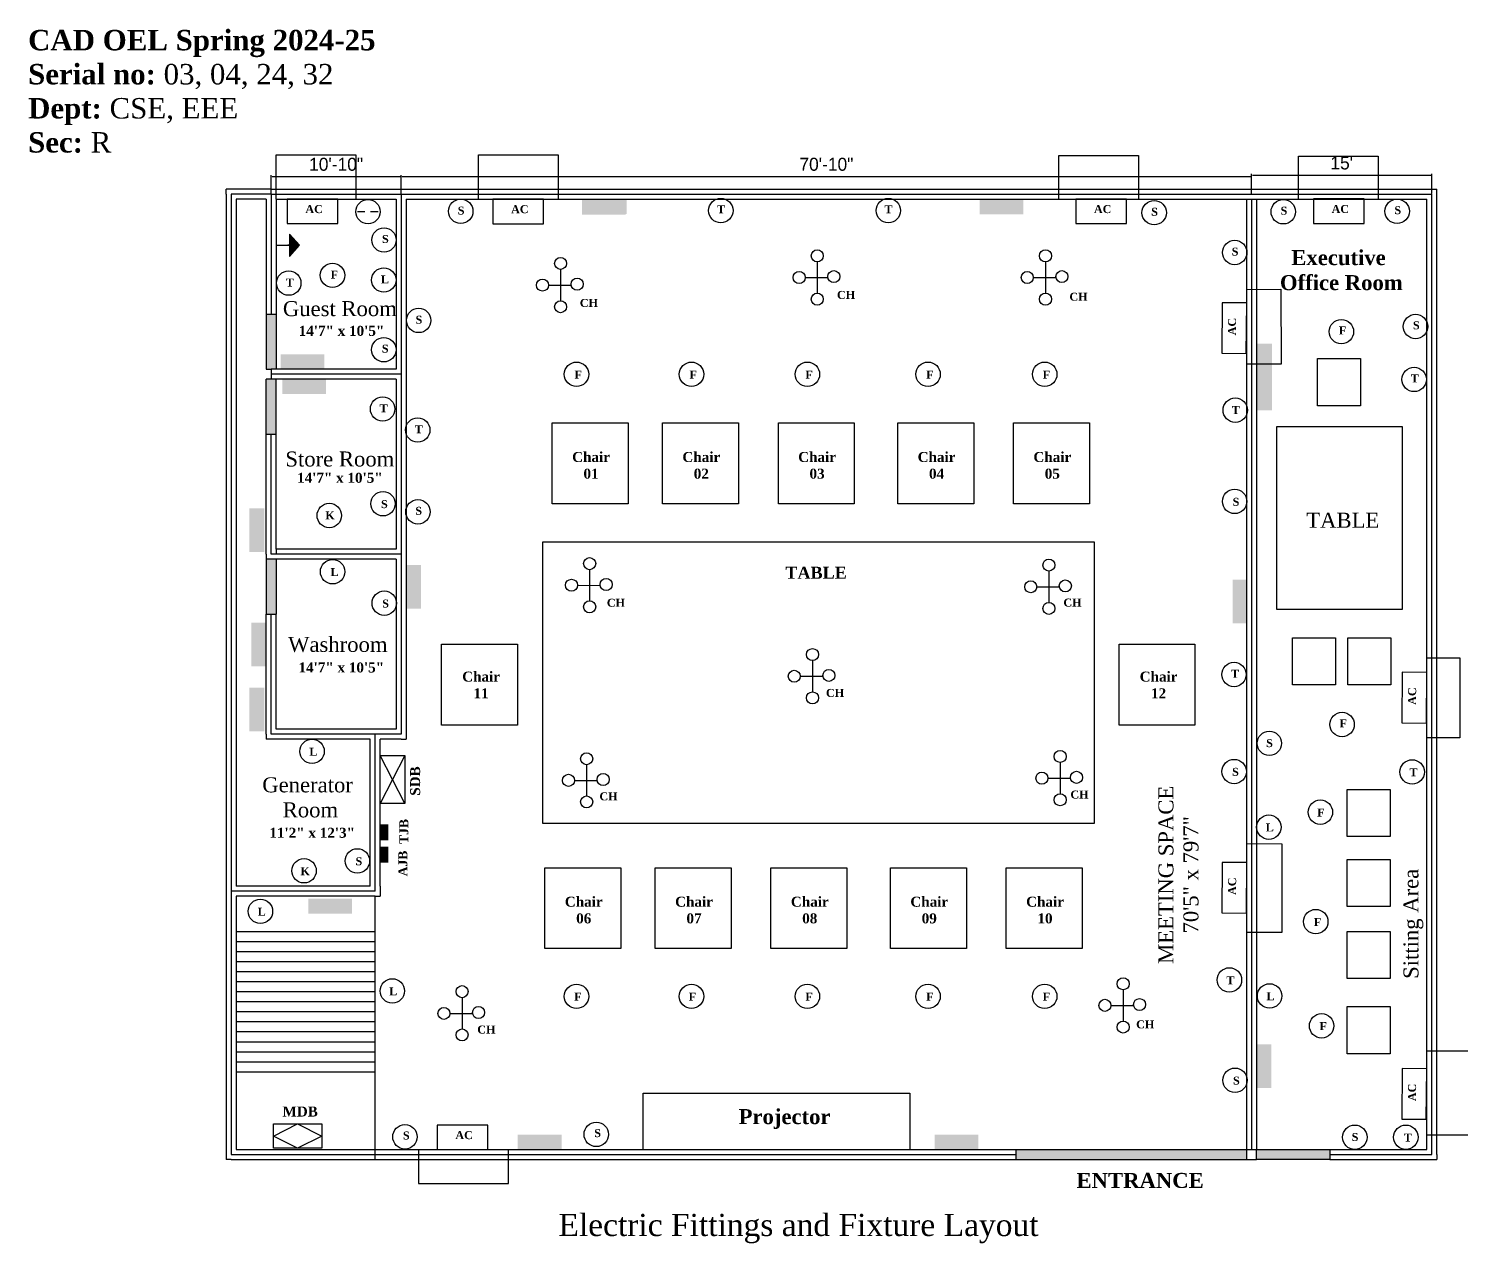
# Model space of a CAD drawing. Header units: inches. Extents: x 1841 to 3990, y 1400 to 2614.
# Drawn here: x 1841 to 3272, y 1400 to 2614 of the extents above; entities that cross this region are included whole.
import ezdxf

# ---------------------------------------------------------------- set-up
doc = ezdxf.new("R2010")
doc.units = ezdxf.units.IN
doc.dimstyles.new('ISO-25', dxfattribs={"dimtxt": 13, "dimasz": 1, "dimexe": 1.25, "dimexo": 0.625, "dimgap": 5.5, "dimtad": 1, "dimdec": 0, "dimzin": 2, "dimlunit": 4, "dimtxsty": 'Standard', "dimcen": 5.5, "dimadec": 0, "dimazin": 0, "dimtfac": 1, "dimtdec": 0, "dimtmove": 0, "dimatfit": 3, "dimfxl": 1, "dimarcsym": 0})

# ---------------------------------------------------------------- blocks, each defined once
blk = doc.blocks.new('*D1')
at = {"color": 0, "lineweight": -2, "transparency": 16777216}
for p, q in [((2082.8, 2449.7), (2082.8, 2468)), ((2083.8, 2466.8), (2211.8, 2466.8)), ((2212.8, 2449.7), (2212.8, 2468))]:
    blk.add_line(p, q, dxfattribs=at)
at = {"color": 0, "transparency": 16777216}
for points in [[(2083.8, 2467), (2083.8, 2466.6), (2082.8, 2466.8)], [(2211.8, 2467), (2211.8, 2466.6), (2212.8, 2466.8)]]:
    blk.add_solid(points, dxfattribs=at)
at = {"layer": 'Defpoints', "color": 0, "transparency": 16777216}
for p in [(2212.8, 2466.8), (2082.8, 2449.1), (2212.8, 2449.1)]:
    blk.add_point(p, dxfattribs=at)
at = {"color": 0, "transparency": 16777216, "insert": (2147.8, 2478.8), "char_height": 13, "attachment_point": 5}
blk.add_mtext('10\'-10"', dxfattribs=at)
blk = doc.blocks.new('*D2')
at = {"color": 0, "lineweight": -2, "transparency": 16777216}
for p, q in [((2212.8, 2449.7), (2212.8, 2468)), ((2213.8, 2466.8), (3061.8, 2466.8)), ((3062.8, 2449.7), (3062.8, 2468))]:
    blk.add_line(p, q, dxfattribs=at)
at = {"color": 0, "transparency": 16777216}
for points in [[(2213.8, 2467), (2213.8, 2466.6), (2212.8, 2466.8)], [(3061.8, 2467), (3061.8, 2466.6), (3062.8, 2466.8)]]:
    blk.add_solid(points, dxfattribs=at)
at = {"layer": 'Defpoints', "color": 0, "transparency": 16777216}
for p in [(3062.8, 2466.8), (2212.8, 2449.1), (3062.8, 2449.1)]:
    blk.add_point(p, dxfattribs=at)
at = {"color": 0, "transparency": 16777216, "insert": (2637.8, 2478.8), "char_height": 13, "attachment_point": 5}
blk.add_mtext('70\'-10"', dxfattribs=at)
blk = doc.blocks.new('*D4')
at = {"color": 0, "lineweight": -2, "transparency": 16777216}
for p, q in [((3062.8, 2449.7), (3062.8, 2469.4)), ((3063.8, 2468.1), (3241.8, 2468.1)), ((3242.8, 2449.7), (3242.8, 2469.4))]:
    blk.add_line(p, q, dxfattribs=at)
at = {"color": 0, "transparency": 16777216}
for points in [[(3063.8, 2468.3), (3063.8, 2468), (3062.8, 2468.1)], [(3241.8, 2468.3), (3241.8, 2468), (3242.8, 2468.1)]]:
    blk.add_solid(points, dxfattribs=at)
at = {"layer": 'Defpoints', "color": 0, "transparency": 16777216}
for p in [(3242.8, 2468.1), (3062.8, 2449.1), (3242.8, 2449.1)]:
    blk.add_point(p, dxfattribs=at)
at = {"color": 0, "transparency": 16777216, "insert": (3152.8, 2480.1), "char_height": 13, "attachment_point": 5}
blk.add_mtext("15'", dxfattribs=at)

msp = doc.modelspace()

# ---------------------------------------------------------------- hatches: boundary and pattern name
h = msp.add_hatch(color=256)
h.set_gradient(color1=(255, 255, 255), one_color=1, tint=1)
h.paths.add_polyline_path([(2393.5, 2428.5), (2437.2, 2428.5), (2437.2, 2443.5), (2393.5, 2443.5)])
h = msp.add_hatch(color=256)
h.dxf.hatch_style = 1
h.set_gradient(color1=(132, 132, 132), color2=(132, 132, 132), tint=1)
h.paths.add_polyline_path([(2394.6, 2444.3), (2438.2, 2444.3), (2438.2, 2429.3), (2394.6, 2429.3)])
h = msp.add_hatch(color=256)
h.dxf.hatch_style = 1
h.set_gradient(color1=(132, 132, 132), color2=(132, 132, 132), tint=1)
h.paths.add_polyline_path([(2790.9, 2443.8), (2834.6, 2443.8), (2834.6, 2428.9), (2790.9, 2428.9)])
h = msp.add_hatch(color=256)
h.set_gradient(color1=(51, 51, 51), color2=(133, 133, 133), one_color=1, tint=0.52)
h.paths.add_polyline_path([(2101.3, 2398.1), (2111.3, 2398.1), (2101.3, 2409.1)])
h = msp.add_hatch(color=256)
h.set_gradient(color1=(51, 51, 51), color2=(133, 133, 133), one_color=1, tint=0.52)
h.paths.add_polyline_path([(2111.3, 2398.1), (2101.3, 2398.1), (2101.3, 2386.6)])
h = msp.add_hatch(color=256)
h.set_gradient(color1=(208, 47, 11), one_color=1, tint=1)
h.paths.add_polyline_path([(2087.8, 2329.1), (2077.8, 2329.1), (2077.8, 2274.1), (2082.8, 2274.1), (2087.8, 2274.1)])
h = msp.add_hatch(color=256)
h.set_gradient(color1=(38, 217, 217), one_color=1, tint=1)
h.paths.add_polyline_path([(2077.8, 2274.1), (2082.8, 2274.1), (2087.8, 2274.1), (2087.8, 2329.1), (2077.8, 2329.1)])
h = msp.add_hatch(color=256)
h.set_gradient(color1=(255, 255, 255), one_color=1, tint=1)
h.paths.add_polyline_path([(3068.2, 2299.7), (3068.2, 2256), (3083.1, 2256), (3083.1, 2299.7)])
h = msp.add_hatch(color=256)
h.dxf.hatch_style = 1
h.set_gradient(color1=(132, 132, 132), color2=(132, 132, 132), tint=1)
h.paths.add_polyline_path([(2092.3, 2288.8), (2136, 2288.8), (2136, 2273.9), (2092.3, 2273.9)])
h = msp.add_hatch(color=256)
h.set_gradient(color1=(208, 47, 11), one_color=1, tint=1)
h.paths.add_polyline_path([(2087.8, 2264.1), (2077.8, 2264.1), (2077.8, 2209.1), (2087.8, 2209.1)])
h = msp.add_hatch(color=256)
h.set_gradient(color1=(38, 217, 217), one_color=1, tint=1)
h.paths.add_polyline_path([(2087.8, 2264.1), (2077.8, 2264.1), (2077.8, 2209.1), (2087.8, 2209.1)])
h = msp.add_hatch(color=256)
h.dxf.hatch_style = 1
h.set_gradient(color1=(132, 132, 132), color2=(132, 132, 132), tint=1)
h.paths.add_polyline_path([(2094, 2264.3), (2137.7, 2264.3), (2137.7, 2249.4), (2094, 2249.4)])
h = msp.add_hatch(color=256)
h.dxf.hatch_style = 1
h.set_gradient(color1=(132, 132, 132), color2=(132, 132, 132), tint=1)
h.paths.add_polyline_path([(3083.1, 2276.5), (3083.1, 2232.8), (3068.2, 2232.8), (3068.2, 2276.5)])
h = msp.add_hatch(color=256)
h.set_gradient(color1=(255, 255, 255), one_color=1, tint=1)
h.paths.add_polyline_path([(2061.2, 2135), (2061.2, 2091.3), (2076.1, 2091.3), (2076.1, 2135)])
h = msp.add_hatch(color=256)
h.set_gradient(color1=(208, 47, 11), one_color=1, tint=1)
h.paths.add_polyline_path([(2087.8, 2084.1), (2082.8, 2084.1), (2077.8, 2084.1), (2077.8, 2029.1), (2087.8, 2029.1)])
h = msp.add_hatch(color=256)
h.set_gradient(color1=(38, 217, 217), one_color=1, tint=1)
h.paths.add_polyline_path([(2077.8, 2029.1), (2087.8, 2029.1), (2087.8, 2084.1), (2082.8, 2084.1), (2077.8, 2084.1)])
h = msp.add_hatch(color=256)
h.dxf.hatch_style = 1
h.set_gradient(color1=(132, 132, 132), color2=(132, 132, 132), tint=1)
h.paths.add_polyline_path([(2232.8, 2078.5), (2232.8, 2034.8), (2217.8, 2034.8), (2217.8, 2078.5)])
h = msp.add_hatch(color=256)
h.dxf.hatch_style = 1
h.set_gradient(color1=(132, 132, 132), color2=(132, 132, 132), tint=1)
h.paths.add_polyline_path([(3058.6, 2063.8), (3058.6, 2020.1), (3043.7, 2020.1), (3043.7, 2063.8)])
h = msp.add_hatch(color=256)
h.dxf.hatch_style = 1
h.set_gradient(color1=(132, 132, 132), color2=(132, 132, 132), tint=1)
h.paths.add_polyline_path([(2077.9, 2020.6), (2077.9, 1976.9), (2063, 1976.9), (2063, 2020.6)])
h = msp.add_hatch(color=256)
h.set_gradient(color1=(255, 255, 255), one_color=1, tint=1)
h.paths.add_polyline_path([(2061.2, 1955.7), (2061.2, 1912), (2076.1, 1912), (2076.1, 1955.7)])
h = msp.add_hatch(color=256)
h.dxf.hatch_style = 1
h.set_gradient(color1=(255, 255, 0), color2=(253, 220, 128), tint=1)
h.paths.add_polyline_path([(2192, 1819.2), (2200, 1819.2), (2200, 1803.1), (2192, 1803.1)])
h = msp.add_hatch(color=256)
h.dxf.hatch_style = 1
h.set_gradient(color1=(0, 255, 255), color2=(0, 255, 255), tint=1)
h.paths.add_polyline_path([(2191.9, 1796.8), (2199.9, 1796.8), (2199.9, 1780.7), (2191.9, 1780.7)])
h = msp.add_hatch(color=256)
h.dxf.hatch_style = 1
h.set_gradient(color1=(132, 132, 132), color2=(132, 132, 132), tint=1)
h.paths.add_polyline_path([(2120, 1744.9), (2163.7, 1744.9), (2163.7, 1730), (2120, 1730)])
h = msp.add_hatch(color=256)
h.dxf.hatch_style = 1
h.set_gradient(color1=(132, 132, 132), color2=(132, 132, 132), tint=1)
h.paths.add_polyline_path([(3082.6, 1599.3), (3082.6, 1555.6), (3067.6, 1555.6), (3067.6, 1599.3)])
h = msp.add_hatch(color=256)
h.dxf.hatch_style = 1
h.set_gradient(color1=(132, 132, 132), color2=(132, 132, 132), tint=1)
h.paths.add_polyline_path([(2329.4, 1508.9), (2373.1, 1508.9), (2373.1, 1494), (2329.4, 1494)])
h = msp.add_hatch(color=256)
h.dxf.hatch_style = 1
h.set_gradient(color1=(132, 132, 132), color2=(132, 132, 132), tint=1)
h.paths.add_polyline_path([(2746, 1509), (2789.7, 1509), (2789.7, 1494.1), (2746, 1494.1)])
h = msp.add_hatch(color=256)
h.set_gradient(color1=(208, 47, 11), one_color=1, tint=1)
h.paths.add_polyline_path([(2827.2, 1494.1), (2827.2, 1484.1), (3057.8, 1484.1), (3057.8, 1494.1)])
h = msp.add_hatch(color=256)
h.set_gradient(color1=(38, 217, 217), one_color=1, tint=1)
h.paths.add_polyline_path([(2827.2, 1494.1), (2827.2, 1484.1), (3057.8, 1484.1), (3057.8, 1494.1)])
h = msp.add_hatch(color=256)
h.set_gradient(color1=(208, 47, 11), one_color=1, tint=1)
h.paths.add_polyline_path([(3140.9, 1484.1), (3140.9, 1494.1), (3067.8, 1494.1), (3067.8, 1484.1)])
h = msp.add_hatch(color=256)
h.set_gradient(color1=(38, 217, 217), one_color=1, tint=1)
h.paths.add_polyline_path([(3140.9, 1484.1), (3140.9, 1494.1), (3067.8, 1494.1), (3067.8, 1484.1)])

# ---------------------------------------------------------------- linework, layer by layer
for p, q in [((2087.8, 2444.1), (2087.8, 2488.3)), ((2087.8, 2488.3), (2167.5, 2488.3)), ((2167.5, 2488.3), (2167.5, 2444.4)), ((2290.2, 2444), (2290.2, 2488.2)), ((2290.2, 2488.2), (2369.8, 2488.2)), ((2369.8, 2488.2), (2369.8, 2444.3)), ((2870, 2443.5), (2870, 2487.7)), ((2870, 2487.7), (2949.6, 2487.7)), ((2949.6, 2487.7), (2949.6, 2443.8)), ((3109.6, 2444.1), (3109.6, 2487)), ((3109.6, 2487), (3189.3, 2487)), ((3189.3, 2487), (3189.3, 2444.1)), ((2037.8, 2449.1), (2037.8, 2454.1)), ((2042.8, 2454.1), (2037.8, 2454.1)), ((2037.8, 2449.1), (2037.8, 2269.1)), ((2082.8, 2454.1), (2042.8, 2454.1)), ((2082.8, 2454.1), (2212.8, 2454.1)), ((2212.8, 2454.1), (3062.8, 2454.1)), ((3062.8, 2454.1), (3242.8, 2454.1)), ((3242.8, 2454.1), (3247.8, 2454.1)), ((3247.8, 2449.1), (3247.8, 2454.1)), ((3247.8, 1489.1), (3247.8, 2449.1)), ((2077.8, 2444.1), (2047.8, 2444.1)), ((2047.8, 2444.1), (2047.8, 2269.1)), ((2077.8, 2444.1), (2077.8, 2329.1)), ((2087.8, 2444.1), (2207.8, 2444.1)), ((2087.8, 2444.1), (2087.8, 2329.1)), ((2207.8, 2444.1), (2207.8, 2274.1)), ((2217.8, 2444.1), (3062.8, 2444.1)), ((2217.8, 2444.1), (2217.8, 2269.1)), ((3057.8, 2444.1), (3057.8, 1494.1)), ((3062.8, 2444.1), (3237.8, 2444.1)), ((3067.8, 2444.1), (3067.8, 1494.1)), ((3237.8, 1494.1), (3237.8, 2444.1)), ((2176.4, 2431.5), (2169.3, 2431.5)), ((2182.1, 2431.6), (2189.8, 2431.6)), ((2111.3, 2398.1), (2101.3, 2409.1)), ((2101.3, 2409.1), (2101.3, 2386.6)), ((2087.8, 2398.1), (2111.3, 2398.1)), ((2111.3, 2398.1), (2099.6, 2398.1)), ((2111.3, 2398.1), (2101.3, 2386.6)), ((2628.7, 2381.4), (2628.7, 2350.1)), ((2856.8, 2381.4), (2856.8, 2350.1)), ((2372.2, 2373.8), (2372.2, 2342.5)), ((2616.6, 2365.7), (2639.2, 2365.7)), ((2844.6, 2365.7), (2867.3, 2365.7)), ((2360.1, 2358.1), (2382.7, 2358.1)), ((3057.8, 2353.7), (3092.1, 2353.9)), ((3092.1, 2353.9), (3092.4, 2279)), ((2077.8, 2329.1), (2087.8, 2329.1)), ((2077.8, 2329.1), (2077.8, 2274.1)), ((2087.8, 2329.1), (2087.8, 2274.1)), ((3092.4, 2279), (3057.8, 2279)), ((2037.8, 2269.1), (2037.8, 2089.1)), ((2047.8, 2269.1), (2047.8, 2089.1)), ((2077.8, 2274.1), (2082.8, 2274.1)), ((2077.8, 2209.1), (2077.8, 2264.1)), ((2087.8, 2264.1), (2077.8, 2264.1)), ((2207.8, 2274.1), (2082.8, 2274.1)), ((2082.8, 2274.1), (2082.8, 2264.1)), ((2207.8, 2264.1), (2082.8, 2264.1)), ((2087.8, 2209.1), (2087.8, 2264.1)), ((2207.8, 2264.1), (2207.8, 2094.1)), ((2217.8, 2269.1), (2217.8, 2089.1)), ((2077.8, 2089.1), (2077.8, 2209.1)), ((2077.8, 2209.1), (2087.8, 2209.1)), ((2087.8, 2094.1), (2087.8, 2209.1)), ((2207.8, 2094.1), (2087.8, 2094.1)), ((2087.8, 2094.1), (2087.8, 2089.1)), ((2037.8, 2089.1), (2037.8, 1909.1)), ((2047.8, 2089.1), (2047.8, 1909.1)), ((2077.8, 2089.1), (2077.8, 2084.1)), ((2082.8, 2084.1), (2077.8, 2084.1)), ((2077.8, 2084.1), (2077.8, 2029.1)), ((2207.8, 2084.1), (2082.8, 2084.1)), ((2087.8, 2084.1), (2087.8, 2029.1)), ((2207.8, 2084.1), (2207.8, 1914.1)), ((2217.8, 2089.1), (2217.8, 1909.1)), ((2401.2, 2073.7), (2401.2, 2042.5)), ((2860.2, 2072.2), (2860.2, 2041)), ((2389.1, 2058.1), (2411.7, 2058)), ((2848, 2056.6), (2870.7, 2056.6)), ((2077.8, 1909.1), (2077.8, 2029.1)), ((2077.8, 2029.1), (2087.8, 2029.1)), ((2077.8, 2029.1), (2087.8, 2029.1)), ((2087.8, 1914.1), (2087.8, 2029.1)), ((2623.9, 1982.8), (2623.9, 1951.5)), ((3237.8, 1985.4), (3271, 1985.4)), ((3271, 1985.4), (3271, 1905.6)), ((2611.7, 1967.1), (2634.4, 1967.1)), ((2037.8, 1909.1), (2037.8, 1489.1)), ((2047.8, 1909.1), (2047.8, 1757.2)), ((2077.8, 1909.1), (2077.8, 1904.1)), ((2207.8, 1914.1), (2087.8, 1914.1)), ((2217.8, 1909.1), (2217.8, 1904.1)), ((3271, 1905.6), (3237.8, 1905.6)), ((2082.8, 1904.1), (2077.8, 1904.1)), ((2181.8, 1904.1), (2082.8, 1904.1)), ((2181.8, 1757.2), (2181.8, 1904.1)), ((2212.8, 1904.1), (2191.8, 1904.1)), ((2191.8, 1757.2), (2191.8, 1904.1)), ((2212.8, 1904.1), (2217.8, 1904.1)), ((2216.5, 1888.1), (2191.9, 1839.9)), ((2216.5, 1839.9), (2191.9, 1888.1)), ((2398.2, 1878.7), (2398.2, 1847.5)), ((2871.4, 1881), (2871.4, 1849.7)), ((2386.1, 1863.1), (2408.7, 1863)), ((2859.3, 1865.3), (2881.9, 1865.3)), ((3057.8, 1800), (3093, 1799.8)), ((3093, 1799.8), (3093, 1711)), ((2181.8, 1757.2), (2047.8, 1757.2)), ((2186.8, 1747.2), (2047.8, 1747.2)), ((2047.8, 1747.2), (2047.8, 1494.1)), ((2186.8, 1747.2), (2191.8, 1747.2)), ((2191.8, 1757.2), (2191.8, 1747.2)), ((3093, 1711), (3057.8, 1711)), ((2934.4, 1653.8), (2934.4, 1622.5)), ((2273.7, 1645.9), (2273.7, 1614.6)), ((2922.2, 1638.1), (2944.9, 1638.1)), ((2261.6, 1630.2), (2284.2, 1630.2)), ((3237.8, 1592.8), (3283.7, 1592.8)), ((2454.6, 1494.1), (2454.6, 1550.3)), ((2454.6, 1550.3), (2721.1, 1550.3)), ((2721.1, 1550.3), (2721.1, 1494.1)), ((2085.3, 1519.9), (2133.4, 1519.9)), ((2085.3, 1495.3), (2085.3, 1519.9)), ((2085.3, 1507.6), (2109.3, 1519.9)), ((2109.3, 1519.9), (2133.4, 1507.6)), ((2109.3, 1495.3), (2085.3, 1507.6)), ((2133.4, 1507.6), (2109.3, 1495.3)), ((3283.7, 1508.5), (3237.8, 1508.5)), ((2037.8, 1489.1), (2037.8, 1484.1)), ((2047.8, 1494.1), (2827.2, 1494.1)), ((2230, 1494.1), (2230, 1460)), ((2320, 1460), (2320, 1494.1)), ((2827.2, 1494.1), (2827.2, 1484.1)), ((2827.2, 1494.1), (3057.8, 1494.1)), ((3057.8, 1494.1), (3067.8, 1494.1)), ((3057.8, 1494.1), (3057.8, 1484.1)), ((3067.8, 1484.1), (3067.8, 1494.1)), ((3067.8, 1494.1), (3140.9, 1494.1)), ((3140.9, 1494.1), (3237.8, 1494.1)), ((3140.9, 1494.1), (3140.9, 1484.1)), ((3247.8, 1489.1), (3247.8, 1484.1)), ((2042.8, 1484.1), (2037.8, 1484.1)), ((2042.8, 1484.1), (2827.2, 1484.1)), ((2827.2, 1484.1), (3057.8, 1484.1)), ((3057.8, 1484.1), (3067.8, 1484.1)), ((3140.9, 1484.1), (3067.8, 1484.1)), ((3140.9, 1484.1), (3242.8, 1484.1)), ((3242.8, 1484.1), (3247.8, 1484.1)), ((2230, 1460), (2320, 1460))]:
    msp.add_line(p, q)
at = {"color": 3}
for p, q in [((2082.8, 2449.1), (2042.8, 2449.1)), ((2042.8, 2449.1), (2042.8, 2269.1)), ((2082.8, 2449.1), (2212.8, 2449.1)), ((2082.8, 2449.1), (2082.8, 2329.1)), ((2212.8, 2449.1), (3062.8, 2449.1)), ((2212.8, 2449.1), (2212.8, 2269.1)), ((3062.8, 2449.1), (3242.8, 2449.1)), ((3242.8, 1489.1), (3242.8, 2449.1)), ((3062.8, 2444.1), (3062.8, 1494.1)), ((2042.8, 2269.1), (2042.8, 2089.1)), ((2212.8, 2269.1), (2082.8, 2269.1)), ((2212.8, 2269.1), (2212.8, 2089.1)), ((2082.8, 2089.1), (2082.8, 2209.1)), ((2042.8, 2089.1), (2042.8, 1909.1)), ((2212.8, 2089.1), (2082.8, 2089.1)), ((2212.8, 2089.1), (2212.8, 1909.1)), ((2082.8, 1909.1), (2082.8, 2029.1)), ((2042.8, 1909.1), (2042.8, 1752.2)), ((2212.8, 1909.1), (2082.8, 1909.1)), ((2186.8, 1752.2), (2186.8, 1909.1)), ((2186.8, 1752.2), (2042.8, 1752.2)), ((2042.8, 1752.2), (2042.8, 1489.1)), ((2186.8, 1484.1), (2186.8, 1747.2)), ((2047.8, 1711.9), (2186.8, 1711.9)), ((2047.8, 1701.9), (2186.8, 1701.9)), ((2047.8, 1691.9), (2186.8, 1691.9)), ((2047.8, 1681.9), (2186.8, 1681.9)), ((2047.8, 1671.9), (2186.8, 1671.9)), ((2047.8, 1661.9), (2186.8, 1661.9)), ((2047.8, 1651.9), (2186.8, 1651.9)), ((2047.8, 1641.9), (2186.8, 1641.9)), ((2047.8, 1631.9), (2186.8, 1631.9)), ((2047.8, 1621.9), (2186.8, 1621.9)), ((2047.8, 1611.9), (2186.8, 1611.9)), ((2047.8, 1601.9), (2186.8, 1601.9)), ((2047.8, 1591.9), (2186.8, 1591.9)), ((2047.8, 1581.9), (2186.8, 1581.9)), ((2047.8, 1571.9), (2186.8, 1571.9)), ((2042.8, 1489.1), (2827.2, 1489.1)), ((3140.9, 1489.1), (3242.8, 1489.1))]:
    msp.add_line(p, q, dxfattribs=at)
for points in [[(2149.5, 2444.1), (2099, 2444.1), (2099, 2419.6), (2149.5, 2419.6)], [(2355.1, 2444), (2304.6, 2444), (2304.6, 2419.5), (2355.1, 2419.5)], [(2937.6, 2444.1), (2887.1, 2444.1), (2887.1, 2419.6), (2937.6, 2419.6)], [(3175.2, 2444.2), (3124.7, 2444.2), (3124.7, 2419.7), (3175.2, 2419.7)], [(3033.4, 2340.5), (3032.9, 2290), (3057.4, 2289.8), (3057.9, 2340.3)], [(3128.7, 2284.6), (3171.6, 2284.6), (3171.6, 2237.6), (3128.7, 2237.6)], [(2363.8, 2220.3), (2439.7, 2220.3), (2439.7, 2139.5), (2363.8, 2139.5)], [(2474, 2220.3), (2549.9, 2220.3), (2549.9, 2139.5), (2474, 2139.5)], [(2589.8, 2220.3), (2665.6, 2220.3), (2665.6, 2139.5), (2589.8, 2139.5)], [(2709.2, 2220.3), (2785, 2220.3), (2785, 2139.5), (2709.2, 2139.5)], [(2824.9, 2220.3), (2900.7, 2220.3), (2900.7, 2139.5), (2824.9, 2139.5)], [(3087.9, 2216.7), (3213.4, 2216.7), (3213.4, 2033.8), (3087.9, 2033.8)], [(2354.5, 2101.6), (2905.3, 2101.6), (2905.3, 1820), (2354.5, 1820)], [(3103.6, 2005.6), (3146.5, 2005.6), (3146.5, 1958.6), (3103.6, 1958.6)], [(3159, 2005.6), (3201.9, 2005.6), (3201.9, 1958.6), (3159, 1958.6)], [(2253.2, 1999.2), (2329, 1999.2), (2329, 1918.4), (2253.2, 1918.4)], [(2930.3, 1999.2), (3006.1, 1999.2), (3006.1, 1918.4), (2930.3, 1918.4)], [(3213.4, 1971.2), (3213, 1920.6), (3237.5, 1920.4), (3237.9, 1970.9)], [(2216.5, 1888.1), (2216.5, 1839.9), (2191.9, 1839.9), (2191.9, 1888.1)], [(3158.3, 1854.1), (3201.2, 1854.1), (3201.2, 1807.1), (3158.3, 1807.1)], [(2356.5, 1775.7), (2432.3, 1775.7), (2432.3, 1694.9), (2356.5, 1694.9)], [(2466.7, 1775.7), (2542.5, 1775.7), (2542.5, 1694.9), (2466.7, 1694.9)], [(2582.4, 1775.7), (2658.3, 1775.7), (2658.3, 1694.9), (2582.4, 1694.9)], [(2701.8, 1775.7), (2777.7, 1775.7), (2777.7, 1694.9), (2701.8, 1694.9)], [(2817.6, 1775.7), (2893.4, 1775.7), (2893.4, 1694.9), (2817.6, 1694.9)], [(3033.5, 1781.1), (3033, 1730.6), (3057.5, 1730.4), (3058, 1780.9)], [(3158.3, 1783.9), (3201.2, 1783.9), (3201.2, 1736.9), (3158.3, 1736.9)], [(3158.3, 1712.1), (3201.2, 1712.1), (3201.2, 1665), (3158.3, 1665)], [(3158.3, 1636.9), (3201.2, 1636.9), (3201.2, 1589.9), (3158.3, 1589.9)], [(3213.3, 1575.1), (3212.8, 1524.5), (3237.3, 1524.3), (3237.8, 1574.8)], [(2085.3, 1519.9), (2133.4, 1519.9), (2133.4, 1495.3), (2085.3, 1495.3)], [(2299.5, 1518.5), (2248.9, 1518.5), (2248.9, 1494), (2299.5, 1494)]]:
    msp.add_lwpolyline(points, close=True)
for centre, radius in [((2179.7, 2431.5), 12.2), ((2272.4, 2431.9), 12.2), ((2532.3, 2432.6), 12.2), ((2699.7, 2432.6), 12.2), ((2965.4, 2430.5), 12.2), ((3094.4, 2431.4), 12.2), ((3208.2, 2431.9), 12.2), ((2195.7, 2403.2), 12.2), ((2628.7, 2387.4), 6.02), ((2856.8, 2387.4), 6.02), ((3045.9, 2390.7), 12.2), ((2144.2, 2367.9), 12.2), ((2372.2, 2379.8), 6.02), ((2100.5, 2360.1), 12.2), ((2195.5, 2363.2), 12.2), ((2354.1, 2358.1), 6.02), ((2388.7, 2359), 6.02), ((2610.6, 2365.7), 6.02), ((2645.2, 2366.6), 6.02), ((2838.6, 2365.7), 6.02), ((2873.2, 2366.6), 6.02), ((2628.7, 2344.1), 6.02), ((2856.8, 2344.1), 6.02), ((2230.3, 2322.8), 12.2), ((2372.2, 2336.5), 6.02), ((3152.5, 2311.6), 12.2), ((3226.6, 2316.7), 12.2), ((2195.5, 2293.5), 12.2), ((2388.1, 2269), 12.2), ((2503, 2269), 12.2), ((2618.8, 2269), 12.2), ((2739.4, 2269), 12.2), ((2856, 2269), 12.2), ((3225.2, 2263.8), 12.2), ((2194.3, 2234.3), 12.2), ((3046.4, 2233.1), 12.2), ((2229.4, 2213.3), 12.2), ((2194.7, 2139.6), 12.2), ((3045.8, 2141.9), 12.2), ((2141, 2127.8), 12.2), ((2229.6, 2131.5), 12.2), ((2144.3, 2071.6), 12.2), ((2401.2, 2079.7), 6.02), ((2860.2, 2078.3), 6.02), ((2383.1, 2058.1), 6.02), ((2417.7, 2058.9), 6.02), ((2842, 2056.6), 6.02), ((2876.6, 2057.4), 6.02), ((2195.9, 2040.2), 12.2), ((2401.2, 2036.5), 6.02), ((2860.2, 2035), 6.02), ((2623.9, 1988.8), 6.02), ((3045.2, 1968.9), 12.2), ((2605.7, 1967.1), 6.02), ((2640.3, 1968), 6.02), ((2623.9, 1945.5), 6.02), ((3153.2, 1918.9), 12.2), ((3080.5, 1900.1), 12.2), ((2123.8, 1892.1), 12.2), ((2398.2, 1884.7), 6.02), ((2871.4, 1887), 6.02), ((3045.3, 1871.9), 12.2), ((3223.2, 1871.5), 12.2), ((2380.1, 1863.1), 6.02), ((2414.7, 1863.9), 6.02), ((2853.2, 1865.3), 6.02), ((2887.8, 1866.1), 6.02), ((2398.2, 1841.5), 6.02), ((2871.4, 1843.7), 6.02), ((3131.5, 1831.3), 12.2), ((3080, 1816.3), 12.2), ((2169.1, 1782.6), 12.2), ((2115.8, 1772.7), 12.2), ((2072.2, 1732.2), 12.2), ((3126.9, 1721.9), 12.2), ((3040.6, 1663.6), 12.2), ((2204, 1652.6), 12.2), ((2934.4, 1659.8), 6.02), ((2273.7, 1651.9), 6.02), ((2388.1, 1647.2), 12.2), ((2503, 1647.2), 12.2), ((2618.8, 1647.2), 12.2), ((2739.4, 1647.2), 12.2), ((2856, 1647.2), 12.2), ((3080.7, 1647.6), 12.2), ((2255.6, 1630.2), 6.02), ((2290.2, 1631.1), 6.02), ((2916.2, 1638.2), 6.02), ((2950.8, 1639), 6.02), ((2934.4, 1616.5), 6.02), ((3132.7, 1617.7), 12.2), ((2273.7, 1608.6), 6.02), ((3046.2, 1563.3), 12.2), ((2216.6, 1506.8), 12.2), ((2407.8, 1509.2), 12.2), ((3165.9, 1506.4), 12.2), ((3216.9, 1506.4), 12.2)]:
    msp.add_circle(centre, radius)

# ---------------------------------------------------------------- texts
for s, insert, char_height, attachment_point in [('{\\fTimes New Roman|b1|i0|c0|p18;CAD OEL\\fTimes New Roman|b0|i0|c0|p18; \\fTimes New Roman|b1|i0|c0|p18;Spring 2024-25\\PSerial no:\\fTimes New Roman|b0|i0|c0|p18;\\C1; 03, 04, 24, 32\\P\\fTimes New Roman|b1|i0|c0|p18;\\C256;Dept:\\fTimes New Roman|b0|i0|c0|p18; \\C1;CSE, EEE\\P\\fTimes New Roman|b1|i0|c0|p18;\\C256;Sec:\\fTimes New Roman|b0|i0|c0|p18; \\C1;R}', (1840, 2613.2), 20.4314, 1), ('{\\fTimes New Roman|b1|i0|c0|p18;\\C5;Executive\\P Office Room}', (3149.6, 2393.1), 15, 2), ('{\\fTimes New Roman|b0|i0|c0|p18;\\C5;Guest Room}', (2094.6, 2342.1), 15, 1), ('{\\fTimes New Roman|b0|i0|c0|p18;\\C5;Store Room}', (2097.1, 2191.8), 15, 1), ('{\\fTimes New Roman|b0|i0|c0|p18;\\C5;TABLE}', (3117.4, 2130.6), 15, 1), ('{\\fTimes New Roman|b0|i0|c0|p18;\\C5;Washroom}', (2099.8, 2006.5), 15, 1), ('{\\fTimes New Roman|b0|i0|c0|p18;\\C5;Generator\\P Room}', (2119.3, 1846), 15, 5), ('{\\fTimes New Roman|b1|i0|c0|p18;\\C5;ENTRANCE}', (2887.8, 1470.7), 15, 1)]:
    msp.add_mtext(s, dxfattribs=dict(insert=insert, char_height=char_height, attachment_point=attachment_point))
for s, insert, char_height, width, attachment_point in [('{\\fTimes New Roman|b1|i0|c0|p18;AC}', (2117.1, 2438.1), 8, 4.74, 1), ('{\\fTimes New Roman|b1|i0|c0|p18;\\C4;S}', (2269.4, 2436.6), 8, 4.74, 1), ('{\\fTimes New Roman|b1|i0|c0|p18;AC}', (2322.7, 2438), 8, 4.74, 1), ('{\\fTimes New Roman|b1|i0|c0|p18;T}', (2528.5, 2437.9), 8, 4.74, 1), ('{\\fTimes New Roman|b1|i0|c0|p18;T}', (2695.8, 2437.9), 8, 4.74, 1), ('{\\fTimes New Roman|b1|i0|c0|p18;AC}', (2905.2, 2438.1), 8, 4.74, 1), ('{\\fTimes New Roman|b1|i0|c0|p18;\\C4;S}', (2962.4, 2435.4), 8, 4.74, 1), ('{\\fTimes New Roman|b1|i0|c0|p18;S}', (3091.7, 2436.5), 8, 4.74, 1), ('{\\fTimes New Roman|b1|i0|c0|p18;AC}', (3142.7, 2438.2), 8, 4.74, 1), ('{\\fTimes New Roman|b1|i0|c0|p18;\\C4;S}', (3205.5, 2437), 8, 4.74, 1), ('{\\fTimes New Roman|b1|i0|c0|p18;S}', (2193.7, 2408.2), 8, 4.74, 1), ('{\\fTimes New Roman|b1|i0|c0|p18;S}', (3042.9, 2395.6), 8, 4.74, 1), ('{\\fTimes New Roman|b1|i0|c0|p18;T}', (2097.6, 2364.7), 8, 4.74, 1), ('{\\fTimes New Roman|b1|i0|c0|p18;F}', (2142.4, 2372.6), 8, 4.74, 1), ('{\\fTimes New Roman|b1|i0|c0|p18;L}', (2192.6, 2367.8), 8, 4.74, 1), ('{\\fTimes New Roman|b1|i0|c0|p18;CH}', (2648.4, 2352.3), 8, 4.74, 1), ('{\\fTimes New Roman|b1|i0|c0|p18;CH}', (2880.7, 2350.5), 8, 4.74, 1), ('{\\fTimes New Roman|b1|i0|c0|p18;CH}', (2391.4, 2344.3), 8, 4.74, 1), ('{\\fTimes New Roman|b1|i0|c0|p18;S}', (2227.2, 2327.5), 8, 4.74, 1), ('{\\fTimes New Roman|b1|i0|c0|p18;S}', (3224, 2321.9), 8, 4.74, 1), ('{\\fTimes New Roman|b1|i0|c0|p18;\\C5;14\'7" x 10\'5"}', (2110.4, 2317.4), 10, 83.117, 1), ('{\\fTimes New Roman|b1|i0|c0|p18;F}', (3149.9, 2316.8), 8, 4.74, 1), ('{\\fTimes New Roman|b1|i0|c0|p18;\\C4;S}', (2193.5, 2298.6), 8, 4.74, 1), ('{\\fTimes New Roman|b1|i0|c0|p18;F}', (2386.1, 2272.6), 8, 4.74, 1), ('{\\fTimes New Roman|b1|i0|c0|p18;F}', (2501, 2272.6), 8, 4.74, 1), ('{\\fTimes New Roman|b1|i0|c0|p18;F}', (2616.8, 2272.6), 8, 4.74, 1), ('{\\fTimes New Roman|b1|i0|c0|p18;F}', (2737.5, 2272.6), 8, 4.74, 1), ('{\\fTimes New Roman|b1|i0|c0|p18;F}', (2854, 2272.6), 8, 4.74, 1), ('{\\fTimes New Roman|b1|i0|c0|p18;T}', (3221.8, 2268.8), 8, 4.74, 1), ('{\\fTimes New Roman|b1|i0|c0|p18;T}', (2191.3, 2239), 8, 4.74, 1), ('{\\fTimes New Roman|b1|i0|c0|p18;T}', (3042.9, 2237.2), 8, 4.74, 1), ('{\\fTimes New Roman|b1|i0|c0|p18;T}', (2226.4, 2218), 8, 4.74, 1), ('{\\fTimes New Roman|b1|i0|c0|p18;\\C5;Chair \\P01}', (2402.6, 2191.3), 10, 88.872, 2), ('{\\fTimes New Roman|b1|i0|c0|p18;\\C5;Chair \\P02}', (2512.8, 2191.3), 10, 88.872, 2), ('{\\fTimes New Roman|b1|i0|c0|p18;\\C5;Chair \\P03}', (2628.5, 2191.3), 10, 88.872, 2), ('{\\fTimes New Roman|b1|i0|c0|p18;\\C5;Chair \\P04}', (2747.9, 2191.3), 10, 88.872, 2), ('{\\fTimes New Roman|b1|i0|c0|p18;\\C5;Chair \\P05}', (2863.6, 2191.3), 10, 88.872, 2), ('{\\fTimes New Roman|b1|i0|c0|p18;\\C5;14\'7" x 10\'5"}', (2108.8, 2170.5), 10, 97.184, 1), ('{\\fTimes New Roman|b1|i0|c0|p18;S}', (2192.7, 2143.2), 8, 4.74, 1), ('{\\fTimes New Roman|b1|i0|c0|p18;\\C4;S}', (2227, 2136.5), 8, 4.74, 1), ('{\\fTimes New Roman|b1|i0|c0|p18;\\C4;S}', (3043.8, 2145.5), 8, 4.74, 1), ('{\\fTimes New Roman|b1|i0|c0|p18;K}', (2137, 2132), 8, 4.74, 1), ('{\\fTimes New Roman|b1|i0|c0|p18;\\C5;TABLE}', (2627.5, 2076.6), 12, 88.872, 2), ('{\\fTimes New Roman|b1|i0|c0|p18;L}', (2142.3, 2075.3), 8, 4.74, 1), ('{\\fTimes New Roman|b1|i0|c0|p18;S}', (2193.9, 2043.8), 8, 4.74, 1), ('{\\fTimes New Roman|b1|i0|c0|p18;CH}', (2418.4, 2044.6), 8, 4.74, 1), ('{\\fTimes New Roman|b1|i0|c0|p18;CH}', (2874.7, 2044.8), 8, 4.74, 1), ('{\\fTimes New Roman|b1|i0|c0|p18;\\C5;14\'7" x 10\'5"}', (2110.2, 1980.9), 10, 88.872, 1), ('{\\fTimes New Roman|b1|i0|c0|p18;\\C5;Chair \\P11}', (2292.7, 1971.8), 10, 88.872, 2), ('{\\fTimes New Roman|b1|i0|c0|p18;\\C5;Chair \\P12}', (2969.8, 1971.8), 10, 88.872, 2), ('{\\fTimes New Roman|b1|i0|c0|p18;T}', (3042.2, 1973.6), 8, 4.74, 1), ('{\\fTimes New Roman|b1|i0|c0|p18;CH}', (2637.4, 1954.5), 8, 4.74, 1), ('{\\fTimes New Roman|b1|i0|c0|p18;F}', (3150.7, 1924.1), 8, 4.74, 1), ('{\\fTimes New Roman|b1|i0|c0|p18;\\C4;S}', (3077.3, 1904.3), 8, 4.74, 1), ('{\\fTimes New Roman|b1|i0|c0|p18;L}', (2121, 1895.7), 8, 4.74, 1), ('{\\fTimes New Roman|b1|i0|c0|p18;\\C4;S}', (3043.3, 1875.6), 8, 4.74, 1), ('{\\fTimes New Roman|b1|i0|c0|p18;T}', (3220.6, 1875.2), 8, 4.74, 1), ('{\\fTimes New Roman|b1|i0|c0|p18;CH}', (2411, 1851.1), 8, 4.74, 1), ('{\\fTimes New Roman|b1|i0|c0|p18;CH}', (2881.7, 1852.9), 8, 4.74, 1), ('{\\fTimes New Roman|b1|i0|c0|p18;F}', (3128.3, 1834.9), 8, 4.74, 1), ('{\\fTimes New Roman|b1|i0|c0|p18;L}', (3076.9, 1820), 8, 4.74, 1), ('{\\fTimes New Roman|b1|i0|c0|p18;\\C5;11\'2" x 12\'3"}', (2081.1, 1815.7), 10, 88.872, 1), ('{\\fTimes New Roman|b1|i0|c0|p18;K}', (2112.2, 1776.3), 8, 4.74, 1), ('{\\fTimes New Roman|b1|i0|c0|p18;S}', (2167.2, 1786.2), 8, 4.74, 1), ('{\\fTimes New Roman|b1|i0|c0|p18;\\C5;Chair \\P06}', (2395.3, 1746.8), 10, 88.872, 2), ('{\\fTimes New Roman|b1|i0|c0|p18;\\C5;Chair \\P07}', (2505.5, 1746.8), 10, 88.872, 2), ('{\\fTimes New Roman|b1|i0|c0|p18;\\C5;Chair \\P08}', (2621.2, 1746.8), 10, 88.872, 2), ('{\\fTimes New Roman|b1|i0|c0|p18;\\C5;Chair \\P09}', (2740.6, 1746.8), 10, 88.872, 2), ('{\\fTimes New Roman|b1|i0|c0|p18;\\C5;Chair \\P10}', (2856.3, 1746.8), 10, 88.872, 2), ('{\\fTimes New Roman|b1|i0|c0|p18;L}', (2069.4, 1735.8), 8, 4.74, 1), ('{\\fTimes New Roman|b1|i0|c0|p18;F}', (3124.9, 1725.5), 8, 4.74, 1), ('{\\fTimes New Roman|b1|i0|c0|p18;T}', (3037.5, 1667.2), 8, 4.74, 1), ('{\\fTimes New Roman|b1|i0|c0|p18;L}', (2200.8, 1656.2), 8, 4.74, 1), ('{\\fTimes New Roman|b1|i0|c0|p18;F}', (2385.7, 1650.9), 8, 4.74, 1), ('{\\fTimes New Roman|b1|i0|c0|p18;F}', (2500.2, 1650.9), 8, 4.74, 1), ('{\\fTimes New Roman|b1|i0|c0|p18;F}', (2616.8, 1650.9), 8, 4.74, 1), ('{\\fTimes New Roman|b1|i0|c0|p18;F}', (2737.5, 1650.9), 8, 4.74, 1), ('{\\fTimes New Roman|b1|i0|c0|p18;F}', (2854, 1650.9), 8, 4.74, 1), ('{\\fTimes New Roman|b1|i0|c0|p18;L}', (3077.6, 1651.3), 8, 4.74, 1), ('{\\fTimes New Roman|b1|i0|c0|p18;CH}', (2288.9, 1618), 8, 4.74, 1), ('{\\fTimes New Roman|b1|i0|c0|p18;CH}', (2947.4, 1623.2), 8, 4.74, 1), ('{\\fTimes New Roman|b1|i0|c0|p18;F}', (3130.7, 1621.4), 8, 4.74, 1), ('{\\fTimes New Roman|b1|i0|c0|p18;S}', (3044.2, 1567), 8, 4.74, 1), ('{\\fTimes New Roman|b1|i0|c0|p18;\\C4;S}', (2214.6, 1512.1), 8, 4.74, 1), ('{\\fTimes New Roman|b1|i0|c0|p18;AC}', (2267, 1512.5), 8, 4.74, 1), ('{\\fTimes New Roman|b1|i0|c0|p18;S}', (2405.8, 1514.5), 8, 4.74, 1), ('{\\fTimes New Roman|b1|i0|c0|p18;\\C4;S}', (3162.8, 1510.6), 8, 4.74, 1), ('{\\fTimes New Roman|b1|i0|c0|p18;T}', (3214.9, 1510.1), 8, 4.74, 1), ('{\\fTimes New Roman|b0|i0|c0|p18;Electric Fittings and Fixture Layout}', (2370, 1429.8), 22.168, 749.849, 1)]:
    msp.add_mtext(s, dxfattribs=dict(insert=insert, char_height=char_height, width=width, attachment_point=attachment_point))
for s, insert, char_height, width, attachment_point, rotation in [('{\\fTimes New Roman|b1|i0|c0|p18;AC}', (3039.1, 2308), 8, 4.74, 1, 89.4871), ('{\\fTimes New Roman|b1|i0|c0|p18;AC}', (3219.1, 1938.6), 8, 4.74, 1, 89.4871), ('{\\fTimes New Roman|b1|i0|c0|p18;\\C5;SDB}', (2221.8, 1862.4), 10, 88.872, 2, 90), ('{\\fTimes New Roman|b1|i0|c0|p18;\\C5;TJB}', (2211, 1812), 9.002, 80, 2, 90), ('{\\fTimes New Roman|b1|i0|c0|p18;\\C5;AJB}', (2210, 1780), 9.002, 80, 2, 90), ('{\\fTimes New Roman|b1|i0|c0|p18;AC}', (3039.2, 1748.6), 8, 4.74, 1, 89.4871), ('{\\fTimes New Roman|b1|i0|c0|p18;AC}', (3219, 1542.5), 8, 4.74, 1, 89.4871)]:
    msp.add_mtext(s, dxfattribs=dict(insert=insert, char_height=char_height, width=width, attachment_point=attachment_point, rotation=rotation))
at = {"char_height": 15, "attachment_point": 2, "rotation": 90}
for s, insert in [('{\\fTimes New Roman|b0|i0|c0|p18;\\C5;MEETING SPACE \\P70\'5" x 79\'7"}', (2969.6, 1768.7)), ('{\\fTimes New Roman|b0|i0|c0|p18;\\C5;Sitting Area}', (3214.5, 1719.7))]:
    msp.add_mtext(s, dxfattribs=dict(at, insert=insert))
at = {"color": 5, "insert": (2111.9, 1537.1), "char_height": 10, "width": 88.872, "attachment_point": 2}
msp.add_mtext('{\\fTimes New Roman|b1|i0|c0|p18;MDB}', dxfattribs=at)
at = {"color": 5, "insert": (2550.1, 1534.5), "char_height": 15, "attachment_point": 1}
msp.add_mtext('{\\fTimes New Roman|b1|i0|c0|p18;Projector}', dxfattribs=at)

# ---------------------------------------------------------------- dimensions: what is measured, and where the dimension line sits
for base, p1, p2, picture, middle in [((2212.8, 2466.8), (2082.8, 2449.1), (2212.8, 2449.1), '*D1', (2147.8, 2478.8)), ((3062.8, 2466.8), (2212.8, 2449.1), (3062.8, 2449.1), '*D2', (2637.8, 2478.8)), ((3242.8, 2468.1), (3062.8, 2449.1), (3242.8, 2449.1), '*D4', (3152.8, 2480.1))]:
    dim = msp.add_linear_dim(base=base, p1=p1, p2=p2, dimstyle='ISO-25')
    dim.commit()
    dim.dimension.update_dxf_attribs({"geometry": picture, "text_midpoint": middle})

doc.saveas('drawing.dxf')
